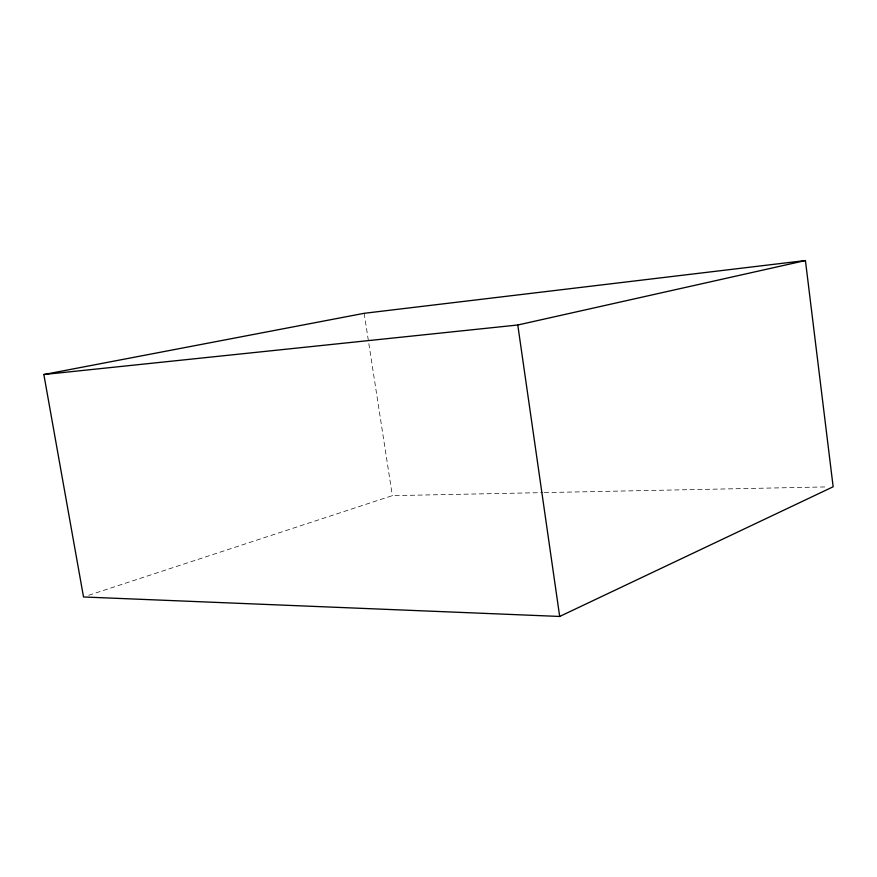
<?xml version="1.0" encoding="UTF-8"?>
<svg xmlns="http://www.w3.org/2000/svg" width="877" height="877" viewBox="0 0 877 877"><rect width="100%" height="100%" fill="white"/><g stroke="black" fill="none" stroke-linecap="round" stroke-linejoin="round"><path stroke-width="0.66" stroke-dasharray="4.38 3.29" d="M88.72 595.275L392.348 495.648L542.929 492.622M544.299 492.589L827.669 486.888M364.152 313.308L392.348 495.648"/><path stroke-width="1.32" d="M559.679 616.454L833.15 486.779L805.426 260.546L364.152 313.308L43.85 374.523L83.523 596.974L559.679 616.454L517.781 325.005L805.426 260.546M43.85 374.523L517.781 325.005"/></g></svg>
